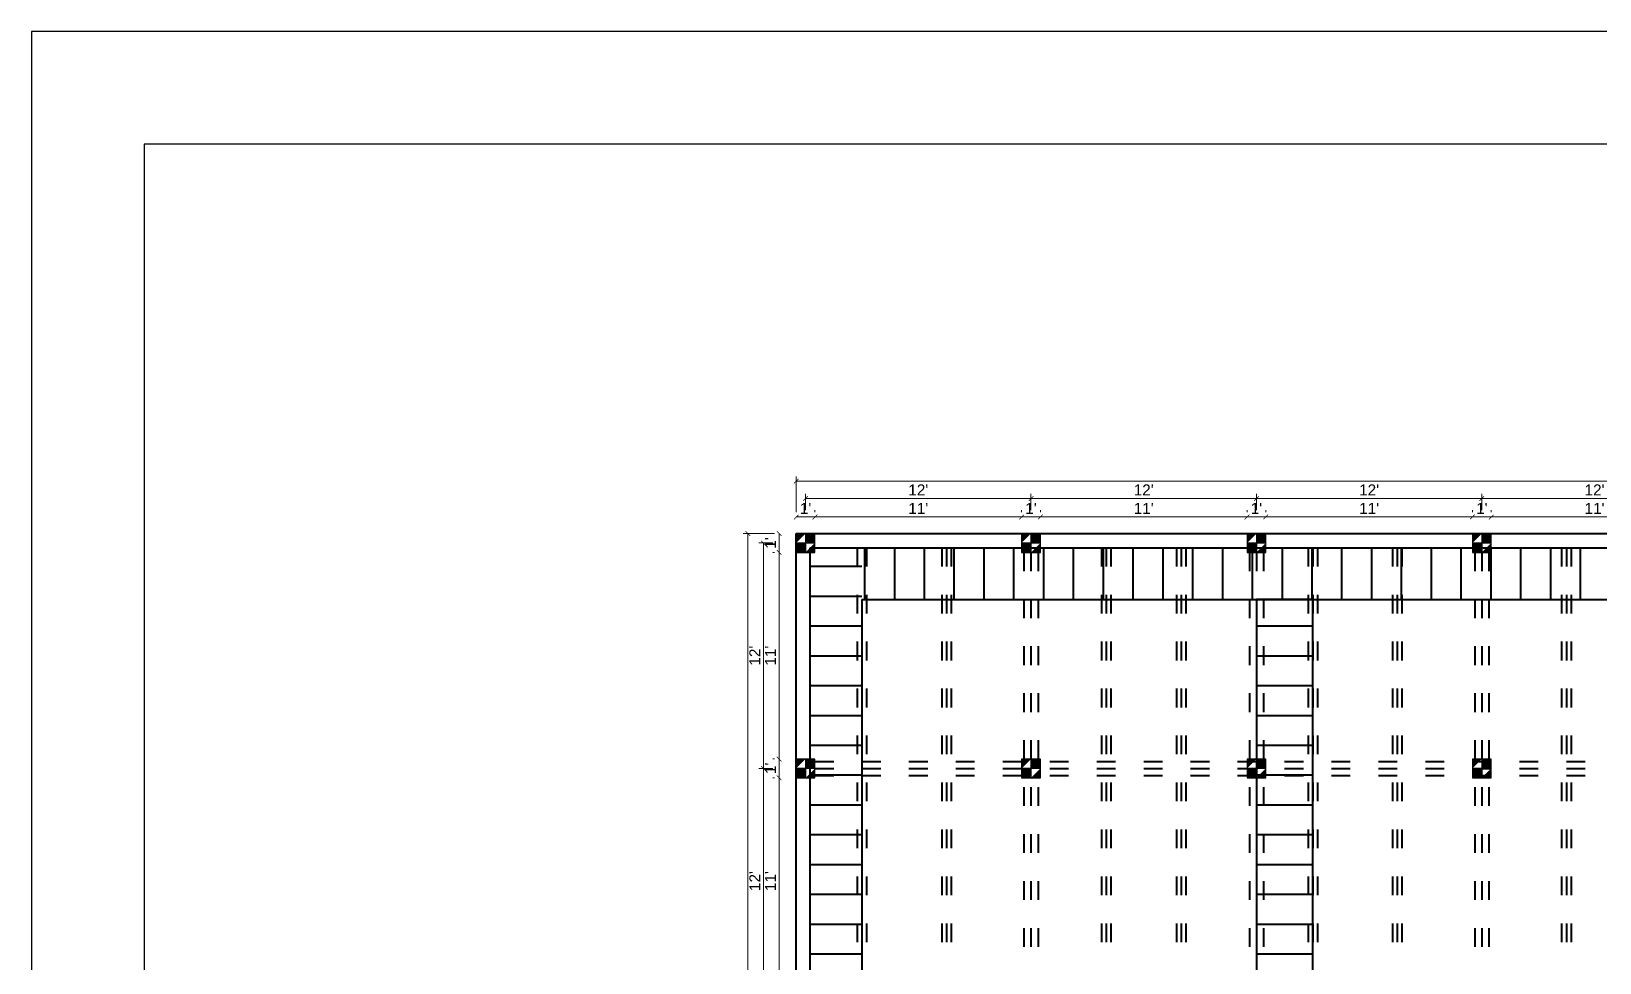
# Model space of a CAD drawing. Extents: x -2338379 to 930990, y -818978 to 106940.
# Drawn here: x 361562 to 362563, y -197786 to -197191 of the extents above; entities that cross this region are included whole.
import ezdxf

# ---------------------------------------------------------------- set-up
doc = ezdxf.new("R2010")
doc.units = 0
doc.header["$MEASUREMENT"] = 0
doc.header["$PDMODE"] = 34
doc.linetypes.add('ACAD_ISO03W100', pattern=[30, 12, -18])
doc.layers.get('0').update_dxf_attribs({"linetype": 'CONTINUOUS', "lineweight": 30})
doc.layers.get('DEFPOINTS').update_dxf_attribs({"linetype": 'CONTINUOUS'})
doc.layers.add('dotline', color=113, linetype='ACAD_ISO03W100')
doc.layers.add('pillar12', color=7, linetype='CONTINUOUS')
doc.layers.add('way', color=252, linetype='CONTINUOUS', lineweight=120)
doc.styles.add('style1', font='arial.ttf')
doc.dimstyles.new('DIM1', dxfattribs={"dimscale": 0, "dimtxt": 7, "dimasz": 3, "dimexe": 3, "dimexo": 15, "dimgap": 2, "dimtad": 1, "dimdec": 0, "dimzin": 0, "dimdsep": 46, "dimlunit": 4, "dimtxsty": 'style1', "dimblk1": 'ARCHTICK', "dimblk2": 'ARCHTICK', "dimsah": 1, "dimcen": 0, "dimclrd": 6, "dimclre": 6, "dimclrt": 256, "dimadec": 0, "dimazin": 0, "dimtfac": 0.333333, "dimtdec": 0, "dimtofl": 0, "dimtmove": 2, "dimatfit": 3, "dimldrblk": 'ARCHTICK', "dimfxl": 1, "dimtolj": 1, "dimtzin": 0, "dimlwd": 13, "dimlwe": 13, "dimarcsym": 0})
pattern_1 = [(0, (356074.154, -201875.79), (0, 19.05), [])]

# ---------------------------------------------------------------- blocks, each defined once
blk = doc.blocks.new('pill12')
h = blk.add_hatch(color=5)
h.paths.add_polyline_path([(-6, -6), (6, -6), (6, 6), (-6, 6)], flags=17)
edge = h.paths.add_edge_path(flags=17)
edge.add_line((6, 0), (-6, 0))
edge.add_line((0, 6), (0, -6))
for p, q in [((6, 0), (-6, 0)), ((0, 6), (0, -6))]:
    blk.add_line(p, q)
blk.add_lwpolyline([(-6, -6), (6, -6), (6, 6), (-6, 6)], close=True)
blk = doc.blocks.new('_ARCHTICK')
at = {"color": 0, "linetype": 'ByBlock', "const_width": 0.15}
blk.add_lwpolyline([(-0.5, -0.5), (0.5, 0.5)], dxfattribs=at)
blk = doc.blocks.new('*D56')
at = {"color": 6, "lineweight": 13, "transparency": 16777216}
for p, q in [((362050.1, -197496.5), (362050.1, -197497.9)), ((362050.1, -197500.9), (362062.1, -197500.9)), ((362062.1, -197496.5), (362062.1, -197497.9))]:
    blk.add_line(p, q, dxfattribs=at)
at = {"layer": 'DEFPOINTS', "color": 0, "lineweight": 30, "transparency": 16777216}
for p in [(362062.1, -197500.9), (362050.1, -197511.5), (362062.1, -197511.5)]:
    blk.add_point(p, dxfattribs=at)
at = {"color": 6, "lineweight": 13, "transparency": 16777216, "xscale": 3, "yscale": 3, "zscale": 3, "rotation": 180}
blk.add_blockref('_ARCHTICK', (362050.1, -197500.9), dxfattribs=at)
at = {"color": 6, "lineweight": 13, "transparency": 16777216, "xscale": 3, "yscale": 3, "zscale": 3}
blk.add_blockref('_ARCHTICK', (362062.1, -197500.9), dxfattribs=at)
at = {"lineweight": 40, "transparency": 16777216, "insert": (362056.1, -197495.4), "char_height": 7, "attachment_point": 5, "style": 'style1'}
blk.add_mtext("\\A1;1'", dxfattribs=at)
blk = doc.blocks.new('*D57')
at = {"color": 6, "lineweight": 13, "transparency": 16777216}
for p, q in [((362062.1, -197496.5), (362062.1, -197497.9)), ((362062.1, -197500.9), (362194.1, -197500.9)), ((362194.1, -197496.5), (362194.1, -197497.9))]:
    blk.add_line(p, q, dxfattribs=at)
at = {"layer": 'DEFPOINTS', "color": 0, "lineweight": 30, "transparency": 16777216}
for p in [(362194.1, -197500.9), (362062.1, -197511.5), (362194.1, -197511.5)]:
    blk.add_point(p, dxfattribs=at)
at = {"color": 6, "lineweight": 13, "transparency": 16777216, "xscale": 3, "yscale": 3, "zscale": 3, "rotation": 180}
blk.add_blockref('_ARCHTICK', (362062.1, -197500.9), dxfattribs=at)
at = {"color": 6, "lineweight": 13, "transparency": 16777216, "xscale": 3, "yscale": 3, "zscale": 3}
blk.add_blockref('_ARCHTICK', (362194.1, -197500.9), dxfattribs=at)
at = {"lineweight": 40, "transparency": 16777216, "insert": (362128.1, -197495.4), "char_height": 7, "attachment_point": 5, "style": 'style1'}
blk.add_mtext("\\A1;11'", dxfattribs=at)
blk = doc.blocks.new('*D58')
at = {"color": 6, "lineweight": 13, "transparency": 16777216}
for p, q in [((362194.1, -197496.5), (362194.1, -197497.9)), ((362194.1, -197500.9), (362206.1, -197500.9)), ((362206.1, -197496.5), (362206.1, -197497.9))]:
    blk.add_line(p, q, dxfattribs=at)
at = {"layer": 'DEFPOINTS', "color": 0, "lineweight": 30, "transparency": 16777216}
for p in [(362206.1, -197500.9), (362194.1, -197511.5), (362206.1, -197511.5)]:
    blk.add_point(p, dxfattribs=at)
at = {"color": 6, "lineweight": 13, "transparency": 16777216, "xscale": 3, "yscale": 3, "zscale": 3, "rotation": 180}
blk.add_blockref('_ARCHTICK', (362194.1, -197500.9), dxfattribs=at)
at = {"color": 6, "lineweight": 13, "transparency": 16777216, "xscale": 3, "yscale": 3, "zscale": 3}
blk.add_blockref('_ARCHTICK', (362206.1, -197500.9), dxfattribs=at)
at = {"lineweight": 40, "transparency": 16777216, "insert": (362200.1, -197495.4), "char_height": 7, "attachment_point": 5, "style": 'style1'}
blk.add_mtext("\\A1;1'", dxfattribs=at)
blk = doc.blocks.new('*D59')
at = {"color": 6, "lineweight": 13, "transparency": 16777216}
for p, q in [((362206.1, -197496.5), (362206.1, -197497.9)), ((362206.1, -197500.9), (362338.1, -197500.9)), ((362338.1, -197496.5), (362338.1, -197497.9))]:
    blk.add_line(p, q, dxfattribs=at)
at = {"layer": 'DEFPOINTS', "color": 0, "lineweight": 30, "transparency": 16777216}
for p in [(362338.1, -197500.9), (362206.1, -197511.5), (362338.1, -197511.5)]:
    blk.add_point(p, dxfattribs=at)
at = {"color": 6, "lineweight": 13, "transparency": 16777216, "xscale": 3, "yscale": 3, "zscale": 3, "rotation": 180}
blk.add_blockref('_ARCHTICK', (362206.1, -197500.9), dxfattribs=at)
at = {"color": 6, "lineweight": 13, "transparency": 16777216, "xscale": 3, "yscale": 3, "zscale": 3}
blk.add_blockref('_ARCHTICK', (362338.1, -197500.9), dxfattribs=at)
at = {"lineweight": 40, "transparency": 16777216, "insert": (362272.1, -197495.4), "char_height": 7, "attachment_point": 5, "style": 'style1'}
blk.add_mtext("\\A1;11'", dxfattribs=at)
blk = doc.blocks.new('*D60')
at = {"color": 6, "lineweight": 13, "transparency": 16777216}
for p, q in [((362338.1, -197496.5), (362338.1, -197497.9)), ((362338.1, -197500.9), (362350.1, -197500.9)), ((362350.1, -197496.5), (362350.1, -197497.9))]:
    blk.add_line(p, q, dxfattribs=at)
at = {"layer": 'DEFPOINTS', "color": 0, "lineweight": 30, "transparency": 16777216}
for p in [(362350.1, -197500.9), (362338.1, -197511.5), (362350.1, -197511.5)]:
    blk.add_point(p, dxfattribs=at)
at = {"color": 6, "lineweight": 13, "transparency": 16777216, "xscale": 3, "yscale": 3, "zscale": 3, "rotation": 180}
blk.add_blockref('_ARCHTICK', (362338.1, -197500.9), dxfattribs=at)
at = {"color": 6, "lineweight": 13, "transparency": 16777216, "xscale": 3, "yscale": 3, "zscale": 3}
blk.add_blockref('_ARCHTICK', (362350.1, -197500.9), dxfattribs=at)
at = {"lineweight": 40, "transparency": 16777216, "insert": (362344.1, -197495.4), "char_height": 7, "attachment_point": 5, "style": 'style1'}
blk.add_mtext("\\A1;1'", dxfattribs=at)
blk = doc.blocks.new('*D61')
at = {"color": 6, "lineweight": 13, "transparency": 16777216}
for p, q in [((362350.1, -197496.5), (362350.1, -197497.9)), ((362350.1, -197500.9), (362482.1, -197500.9)), ((362482.1, -197496.5), (362482.1, -197497.9))]:
    blk.add_line(p, q, dxfattribs=at)
at = {"layer": 'DEFPOINTS', "color": 0, "lineweight": 30, "transparency": 16777216}
for p in [(362482.1, -197500.9), (362350.1, -197511.5), (362482.1, -197511.5)]:
    blk.add_point(p, dxfattribs=at)
at = {"color": 6, "lineweight": 13, "transparency": 16777216, "xscale": 3, "yscale": 3, "zscale": 3, "rotation": 180}
blk.add_blockref('_ARCHTICK', (362350.1, -197500.9), dxfattribs=at)
at = {"color": 6, "lineweight": 13, "transparency": 16777216, "xscale": 3, "yscale": 3, "zscale": 3}
blk.add_blockref('_ARCHTICK', (362482.1, -197500.9), dxfattribs=at)
at = {"lineweight": 40, "transparency": 16777216, "insert": (362416.1, -197495.4), "char_height": 7, "attachment_point": 5, "style": 'style1'}
blk.add_mtext("\\A1;11'", dxfattribs=at)
blk = doc.blocks.new('*D13')
at = {"color": 6, "lineweight": 13, "transparency": 16777216}
for p, q in [((362482.1, -197496.5), (362482.1, -197497.9)), ((362482.1, -197500.9), (362494.1, -197500.9)), ((362494.1, -197496.5), (362494.1, -197497.9))]:
    blk.add_line(p, q, dxfattribs=at)
at = {"layer": 'DEFPOINTS', "color": 0, "lineweight": 30, "transparency": 16777216}
for p in [(362494.1, -197500.9), (362482.1, -197511.5), (362494.1, -197511.5)]:
    blk.add_point(p, dxfattribs=at)
at = {"color": 6, "lineweight": 13, "transparency": 16777216, "xscale": 3, "yscale": 3, "zscale": 3, "rotation": 180}
blk.add_blockref('_ARCHTICK', (362482.1, -197500.9), dxfattribs=at)
at = {"color": 6, "lineweight": 13, "transparency": 16777216, "xscale": 3, "yscale": 3, "zscale": 3}
blk.add_blockref('_ARCHTICK', (362494.1, -197500.9), dxfattribs=at)
at = {"lineweight": 40, "transparency": 16777216, "insert": (362488.1, -197495.4), "char_height": 7, "attachment_point": 5, "style": 'style1'}
blk.add_mtext("\\A1;1'", dxfattribs=at)
blk = doc.blocks.new('*D14')
at = {"color": 6, "lineweight": 13, "transparency": 16777216}
for p, q in [((362494.1, -197496.5), (362494.1, -197497.9)), ((362494.1, -197500.9), (362626.1, -197500.9)), ((362626.1, -197496.5), (362626.1, -197497.9))]:
    blk.add_line(p, q, dxfattribs=at)
at = {"layer": 'DEFPOINTS', "color": 0, "lineweight": 30, "transparency": 16777216}
for p in [(362626.1, -197500.9), (362494.1, -197511.5), (362626.1, -197511.5)]:
    blk.add_point(p, dxfattribs=at)
at = {"color": 6, "lineweight": 13, "transparency": 16777216, "xscale": 3, "yscale": 3, "zscale": 3, "rotation": 180}
blk.add_blockref('_ARCHTICK', (362494.1, -197500.9), dxfattribs=at)
at = {"color": 6, "lineweight": 13, "transparency": 16777216, "xscale": 3, "yscale": 3, "zscale": 3}
blk.add_blockref('_ARCHTICK', (362626.1, -197500.9), dxfattribs=at)
at = {"lineweight": 40, "transparency": 16777216, "insert": (362560.1, -197495.4), "char_height": 7, "attachment_point": 5, "style": 'style1'}
blk.add_mtext("\\A1;11'", dxfattribs=at)
blk = doc.blocks.new('*D31')
at = {"color": 6, "lineweight": 13, "transparency": 16777216}
for p, q in [((362488.1, -197496.5), (362488.1, -197486.1)), ((362632.1, -197489.1), (362488.1, -197489.1)), ((362632.1, -197496.5), (362632.1, -197486.1))]:
    blk.add_line(p, q, dxfattribs=at)
at = {"layer": 'DEFPOINTS', "color": 0, "lineweight": 30, "transparency": 16777216}
for p in [(362488.1, -197489.1), (362488.1, -197511.5), (362632.1, -197511.5)]:
    blk.add_point(p, dxfattribs=at)
at = {"color": 6, "lineweight": 13, "transparency": 16777216, "xscale": 3, "yscale": 3, "zscale": 3, "rotation": 180}
blk.add_blockref('_ARCHTICK', (362488.1, -197489.1), dxfattribs=at)
at = {"color": 6, "lineweight": 13, "transparency": 16777216, "xscale": 3, "yscale": 3, "zscale": 3}
blk.add_blockref('_ARCHTICK', (362632.1, -197489.1), dxfattribs=at)
at = {"lineweight": 40, "transparency": 16777216, "insert": (362560.1, -197483.6), "char_height": 7, "attachment_point": 5, "style": 'style1'}
blk.add_mtext("\\A1;12'", dxfattribs=at)
blk = doc.blocks.new('*D32')
at = {"color": 6, "lineweight": 13, "transparency": 16777216}
for p, q in [((362344.1, -197496.5), (362344.1, -197486.1)), ((362488.1, -197489.1), (362344.1, -197489.1)), ((362488.1, -197496.5), (362488.1, -197486.1))]:
    blk.add_line(p, q, dxfattribs=at)
at = {"layer": 'DEFPOINTS', "color": 0, "lineweight": 30, "transparency": 16777216}
for p in [(362344.1, -197489.1), (362344.1, -197511.5), (362488.1, -197511.5)]:
    blk.add_point(p, dxfattribs=at)
at = {"color": 6, "lineweight": 13, "transparency": 16777216, "xscale": 3, "yscale": 3, "zscale": 3, "rotation": 180}
blk.add_blockref('_ARCHTICK', (362344.1, -197489.1), dxfattribs=at)
at = {"color": 6, "lineweight": 13, "transparency": 16777216, "xscale": 3, "yscale": 3, "zscale": 3}
blk.add_blockref('_ARCHTICK', (362488.1, -197489.1), dxfattribs=at)
at = {"lineweight": 40, "transparency": 16777216, "insert": (362416.1, -197483.6), "char_height": 7, "attachment_point": 5, "style": 'style1'}
blk.add_mtext("\\A1;12'", dxfattribs=at)
blk = doc.blocks.new('*D33')
at = {"color": 6, "lineweight": 13, "transparency": 16777216}
for p, q in [((362200.1, -197496.5), (362200.1, -197486.1)), ((362344.1, -197489.1), (362200.1, -197489.1)), ((362344.1, -197496.5), (362344.1, -197486.1))]:
    blk.add_line(p, q, dxfattribs=at)
at = {"layer": 'DEFPOINTS', "color": 0, "lineweight": 30, "transparency": 16777216}
for p in [(362200.1, -197489.1), (362200.1, -197511.5), (362344.1, -197511.5)]:
    blk.add_point(p, dxfattribs=at)
at = {"color": 6, "lineweight": 13, "transparency": 16777216, "xscale": 3, "yscale": 3, "zscale": 3, "rotation": 180}
blk.add_blockref('_ARCHTICK', (362200.1, -197489.1), dxfattribs=at)
at = {"color": 6, "lineweight": 13, "transparency": 16777216, "xscale": 3, "yscale": 3, "zscale": 3}
blk.add_blockref('_ARCHTICK', (362344.1, -197489.1), dxfattribs=at)
at = {"lineweight": 40, "transparency": 16777216, "insert": (362272.1, -197483.6), "char_height": 7, "attachment_point": 5, "style": 'style1'}
blk.add_mtext("\\A1;12'", dxfattribs=at)
blk = doc.blocks.new('*D34')
at = {"color": 6, "lineweight": 13, "transparency": 16777216}
for p, q in [((362056.1, -197496.5), (362056.1, -197486.1)), ((362200.1, -197489.1), (362056.1, -197489.1)), ((362200.1, -197496.5), (362200.1, -197486.1))]:
    blk.add_line(p, q, dxfattribs=at)
at = {"layer": 'DEFPOINTS', "color": 0, "lineweight": 30, "transparency": 16777216}
for p in [(362056.1, -197489.1), (362056.1, -197511.5), (362200.1, -197511.5)]:
    blk.add_point(p, dxfattribs=at)
at = {"color": 6, "lineweight": 13, "transparency": 16777216, "xscale": 3, "yscale": 3, "zscale": 3, "rotation": 180}
blk.add_blockref('_ARCHTICK', (362056.1, -197489.1), dxfattribs=at)
at = {"color": 6, "lineweight": 13, "transparency": 16777216, "xscale": 3, "yscale": 3, "zscale": 3}
blk.add_blockref('_ARCHTICK', (362200.1, -197489.1), dxfattribs=at)
at = {"lineweight": 40, "transparency": 16777216, "insert": (362128.1, -197483.6), "char_height": 7, "attachment_point": 5, "style": 'style1'}
blk.add_mtext("\\A1;12'", dxfattribs=at)
blk = doc.blocks.new('*D35')
at = {"color": 6, "lineweight": 13, "transparency": 16777216}
for p, q in [((362050.1, -197496.5), (362050.1, -197475)), ((362050.1, -197478), (363358.1, -197478)), ((363358.1, -197496.5), (363358.1, -197475))]:
    blk.add_line(p, q, dxfattribs=at)
at = {"layer": 'DEFPOINTS', "color": 0, "lineweight": 30, "transparency": 16777216}
for p in [(363358.1, -197478), (362050.1, -197511.5), (363358.1, -197511.5)]:
    blk.add_point(p, dxfattribs=at)
at = {"color": 6, "lineweight": 13, "transparency": 16777216, "xscale": 3, "yscale": 3, "zscale": 3, "rotation": 180}
blk.add_blockref('_ARCHTICK', (362050.1, -197478), dxfattribs=at)
at = {"color": 6, "lineweight": 13, "transparency": 16777216, "xscale": 3, "yscale": 3, "zscale": 3}
blk.add_blockref('_ARCHTICK', (363358.1, -197478), dxfattribs=at)
at = {"lineweight": 40, "transparency": 16777216, "insert": (362704.1, -197472.4), "char_height": 7, "attachment_point": 5, "style": 'style1'}
blk.add_mtext("\\A1;109'", dxfattribs=at)
blk = doc.blocks.new('*D36')
at = {"color": 6, "lineweight": 13, "transparency": 16777216}
for p, q in [((362035.1, -197511.5), (362036.2, -197511.5)), ((362039.2, -197511.5), (362039.2, -197523.5)), ((362035.1, -197523.5), (362036.2, -197523.5))]:
    blk.add_line(p, q, dxfattribs=at)
at = {"layer": 'DEFPOINTS', "color": 0, "lineweight": 30, "transparency": 16777216}
for p in [(362050.1, -197511.5), (362039.2, -197523.5), (362050.1, -197523.5)]:
    blk.add_point(p, dxfattribs=at)
at = {"color": 6, "lineweight": 13, "transparency": 16777216, "xscale": 3, "yscale": 3, "zscale": 3}
for p, rotation in [((362039.2, -197511.5), 90), ((362039.2, -197523.5), 270)]:
    blk.add_blockref('_ARCHTICK', p, dxfattribs=dict(at, rotation=rotation))
at = {"lineweight": 40, "transparency": 16777216, "insert": (362033.7, -197517.5), "char_height": 7, "attachment_point": 5, "rotation": 90, "style": 'style1'}
blk.add_mtext("\\A1;1'", dxfattribs=at)
blk = doc.blocks.new('*D37')
at = {"color": 6, "lineweight": 13, "transparency": 16777216}
for p, q in [((362035.1, -197523.5), (362036.2, -197523.5)), ((362039.2, -197523.5), (362039.2, -197655.5)), ((362035.1, -197655.5), (362036.2, -197655.5))]:
    blk.add_line(p, q, dxfattribs=at)
at = {"layer": 'DEFPOINTS', "color": 0, "lineweight": 30, "transparency": 16777216}
for p in [(362050.1, -197523.5), (362039.2, -197655.5), (362050.1, -197655.5)]:
    blk.add_point(p, dxfattribs=at)
at = {"color": 6, "lineweight": 13, "transparency": 16777216, "xscale": 3, "yscale": 3, "zscale": 3}
for p, rotation in [((362039.2, -197523.5), 90), ((362039.2, -197655.5), 270)]:
    blk.add_blockref('_ARCHTICK', p, dxfattribs=dict(at, rotation=rotation))
at = {"lineweight": 40, "transparency": 16777216, "insert": (362033.7, -197589.5), "char_height": 7, "attachment_point": 5, "rotation": 90, "style": 'style1'}
blk.add_mtext("\\A1;11'", dxfattribs=at)
blk = doc.blocks.new('*D38')
at = {"color": 6, "lineweight": 13, "transparency": 16777216}
for p, q in [((362035.1, -197655.5), (362036.2, -197655.5)), ((362039.2, -197655.5), (362039.2, -197667.5)), ((362035.1, -197667.5), (362036.2, -197667.5))]:
    blk.add_line(p, q, dxfattribs=at)
at = {"layer": 'DEFPOINTS', "color": 0, "lineweight": 30, "transparency": 16777216}
for p in [(362050.1, -197655.5), (362039.2, -197667.5), (362050.1, -197667.5)]:
    blk.add_point(p, dxfattribs=at)
at = {"color": 6, "lineweight": 13, "transparency": 16777216, "xscale": 3, "yscale": 3, "zscale": 3}
for p, rotation in [((362039.2, -197655.5), 90), ((362039.2, -197667.5), 270)]:
    blk.add_blockref('_ARCHTICK', p, dxfattribs=dict(at, rotation=rotation))
at = {"lineweight": 40, "transparency": 16777216, "insert": (362033.7, -197661.5), "char_height": 7, "attachment_point": 5, "rotation": 90, "style": 'style1'}
blk.add_mtext("\\A1;1'", dxfattribs=at)
blk = doc.blocks.new('*D39')
at = {"color": 6, "lineweight": 13, "transparency": 16777216}
for p, q in [((362035.1, -197667.5), (362036.2, -197667.5)), ((362039.2, -197667.5), (362039.2, -197799.5)), ((362035.1, -197799.5), (362036.2, -197799.5))]:
    blk.add_line(p, q, dxfattribs=at)
at = {"layer": 'DEFPOINTS', "color": 0, "lineweight": 30, "transparency": 16777216}
for p in [(362050.1, -197667.5), (362039.2, -197799.5), (362050.1, -197799.5)]:
    blk.add_point(p, dxfattribs=at)
at = {"color": 6, "lineweight": 13, "transparency": 16777216, "xscale": 3, "yscale": 3, "zscale": 3}
for p, rotation in [((362039.2, -197667.5), 90), ((362039.2, -197799.5), 270)]:
    blk.add_blockref('_ARCHTICK', p, dxfattribs=dict(at, rotation=rotation))
at = {"lineweight": 40, "transparency": 16777216, "insert": (362033.7, -197733.5), "char_height": 7, "attachment_point": 5, "rotation": 90, "style": 'style1'}
blk.add_mtext("\\A1;11'", dxfattribs=at)
blk = doc.blocks.new('*D49')
at = {"color": 6, "lineweight": 13, "transparency": 16777216}
for p, q in [((362035.1, -197517.5), (362026.2, -197517.5)), ((362029.2, -197517.5), (362029.2, -197661.5)), ((362035.1, -197661.5), (362026.2, -197661.5))]:
    blk.add_line(p, q, dxfattribs=at)
at = {"layer": 'DEFPOINTS', "color": 0, "lineweight": 30, "transparency": 16777216}
for p in [(362050.1, -197517.5), (362029.2, -197661.5), (362050.1, -197661.5)]:
    blk.add_point(p, dxfattribs=at)
at = {"color": 6, "lineweight": 13, "transparency": 16777216, "xscale": 3, "yscale": 3, "zscale": 3}
for p, rotation in [((362029.2, -197517.5), 90), ((362029.2, -197661.5), 270)]:
    blk.add_blockref('_ARCHTICK', p, dxfattribs=dict(at, rotation=rotation))
at = {"lineweight": 40, "transparency": 16777216, "insert": (362023.7, -197589.5), "char_height": 7, "attachment_point": 5, "rotation": 90, "style": 'style1'}
blk.add_mtext("\\A1;12'", dxfattribs=at)
blk = doc.blocks.new('*D50')
at = {"color": 6, "lineweight": 13, "transparency": 16777216}
for p, q in [((362035.1, -197661.5), (362026.2, -197661.5)), ((362029.2, -197661.5), (362029.2, -197805.5)), ((362035.1, -197805.5), (362026.2, -197805.5))]:
    blk.add_line(p, q, dxfattribs=at)
at = {"layer": 'DEFPOINTS', "color": 0, "lineweight": 30, "transparency": 16777216}
for p in [(362050.1, -197661.5), (362029.2, -197805.5), (362050.1, -197805.5)]:
    blk.add_point(p, dxfattribs=at)
at = {"color": 6, "lineweight": 13, "transparency": 16777216, "xscale": 3, "yscale": 3, "zscale": 3}
for p, rotation in [((362029.2, -197661.5), 90), ((362029.2, -197805.5), 270)]:
    blk.add_blockref('_ARCHTICK', p, dxfattribs=dict(at, rotation=rotation))
at = {"lineweight": 40, "transparency": 16777216, "insert": (362023.7, -197733.5), "char_height": 7, "attachment_point": 5, "rotation": 90, "style": 'style1'}
blk.add_mtext("\\A1;12'", dxfattribs=at)
blk = doc.blocks.new('*D55')
at = {"color": 6, "lineweight": 13, "transparency": 16777216}
for p, q in [((362035.1, -197511.5), (362016.3, -197511.5)), ((362019.3, -197511.5), (362019.3, -198387.5)), ((362035.1, -198387.5), (362016.3, -198387.5))]:
    blk.add_line(p, q, dxfattribs=at)
at = {"layer": 'DEFPOINTS', "color": 0, "lineweight": 30, "transparency": 16777216}
for p in [(362050.1, -197511.5), (362019.3, -198387.5), (362050.1, -198387.5)]:
    blk.add_point(p, dxfattribs=at)
at = {"color": 6, "lineweight": 13, "transparency": 16777216, "xscale": 3, "yscale": 3, "zscale": 3}
for p, rotation in [((362019.3, -197511.5), 90), ((362019.3, -198387.5), 270)]:
    blk.add_blockref('_ARCHTICK', p, dxfattribs=dict(at, rotation=rotation))
at = {"lineweight": 40, "transparency": 16777216, "insert": (362013.7, -197949.5), "char_height": 7, "attachment_point": 5, "rotation": 90, "style": 'style1'}
blk.add_mtext("\\A1;73'", dxfattribs=at)

msp = doc.modelspace()

# ---------------------------------------------------------------- hatches: boundary and pattern name
at = {"layer": 'way', "lineweight": 40}
h = msp.add_hatch(dxfattribs=at)
h.set_pattern_fill('LINE', color=256, scale=6, style=0)
h.set_pattern_definition(pattern_1)
h.paths.add_polyline_path([(362059.1, -197520.53), (362092.1, -197520.53), (362092.1, -198378.53), (362059.1, -198378.53)])
h = msp.add_hatch(dxfattribs=at)
h.set_pattern_fill('LINE', color=256, scale=6, angle=90, style=0)
h.set_pattern_definition([(90, (356074.154, -201875.79), (-19.05, 1e-15), [])])
h.paths.add_polyline_path([(362092.1, -197520.53), (363244.1, -197520.53), (363244.1, -197553.53), (362092.1, -197553.53)])
h = msp.add_hatch(dxfattribs=at)
h.set_pattern_fill('LINE', color=256, scale=6, style=0)
h.set_pattern_definition(pattern_1)
h.paths.add_polyline_path([(362344.1, -198345.53), (362380.1, -198345.53), (362380.1, -197553.53), (362344.1, -197553.53)])

# ---------------------------------------------------------------- linework, layer by layer
at = {"color": 3}
for points in [[(364739.12, -199437.04), (364739.12, -197190.64), (361561.52, -197190.64), (361561.52, -199437.04)], [(364667.12, -199365.04), (364667.12, -197262.64), (361633.52, -197262.64), (361633.52, -199365.04)]]:
    msp.add_lwpolyline(points, close=True, dxfattribs=at)
at = {"lineweight": 40}
msp.add_lwpolyline([(362050.1, -197511.53), (363358.1, -197511.53), (363358.1, -198387.53), (362050.1, -198387.53)], close=True, dxfattribs=at)
at = {"layer": 'dotline', "lineweight": 40}
for p, q in [((362089.1, -197520.53), (362089.1, -198378.53)), ((362095.1, -197520.53), (362095.1, -198378.53)), ((362143.1, -197520.53), (362143.1, -198378.53)), ((362146.1, -197520.53), (362146.1, -198378.53)), ((362149.1, -197520.53), (362149.1, -198378.53)), ((362245.1, -197520.53), (362245.1, -198378.53)), ((362248.1, -197520.53), (362248.1, -198378.53)), ((362251.1, -197520.53), (362251.1, -198378.53)), ((362293.1, -197520.53), (362293.1, -198378.53)), ((362296.1, -197520.53), (362296.1, -198378.53)), ((362299.1, -197520.53), (362299.1, -198378.53)), ((362377.1, -197520.53), (362377.1, -198378.53)), ((362380.1, -197520.53), (362380.1, -198378.53)), ((362383.1, -197520.53), (362383.1, -198378.53)), ((362431.1, -197520.53), (362431.1, -198378.53)), ((362434.1, -197520.53), (362434.1, -198378.53)), ((362437.1, -197520.53), (362437.1, -198378.53)), ((362539.1, -197520.53), (362539.1, -198378.53)), ((362542.1, -197520.53), (362542.1, -198378.53)), ((362545.1, -197520.53), (362545.1, -198378.53)), ((362195.6, -197523.53), (362195.6, -198375.53)), ((362200.1, -197523.53), (362200.1, -198375.53)), ((362204.6, -197523.53), (362204.6, -198375.53)), ((362339.6, -197523.53), (362339.6, -198375.53)), ((362344.1, -197523.53), (362344.1, -198375.53)), ((362348.6, -197523.53), (362348.6, -198375.53)), ((362483.6, -197523.53), (362483.6, -198378.53)), ((362488.1, -197523.53), (362488.1, -198375.53)), ((362492.6, -197523.53), (362492.6, -198375.53)), ((362062.1, -197657.03), (363346.1, -197657.03)), ((362062.1, -197657.03), (363346.1, -197657.03)), ((362062.1, -197661.53), (363346.1, -197661.53)), ((362062.1, -197661.53), (363346.1, -197661.53)), ((362062.1, -197666.03), (363346.1, -197666.03)), ((362062.1, -197666.03), (363346.1, -197666.03))]:
    msp.add_line(p, q, dxfattribs=at)
at = {"layer": 'way', "lineweight": 40}
for q in [(362092.1, -198345.53), (363244.1, -197553.53)]:
    msp.add_line((362092.1, -197553.53), q, dxfattribs=at)
for points in [[(362059.1, -197520.53), (363349.1, -197520.53), (363349.1, -198378.53), (362059.1, -198378.53)], [(362344.1, -198345.53), (362380.1, -198345.53), (362380.1, -197553.53), (362344.1, -197553.53)]]:
    msp.add_lwpolyline(points, close=True, dxfattribs=at)

# ---------------------------------------------------------------- block references
at = {"layer": 'pillar12'}
for p in [(362056.1, -197517.53), (362200.1, -197517.53), (362344.1, -197517.53), (362488.1, -197517.53), (362056.1, -197661.53), (362200.1, -197661.53), (362344.1, -197661.53), (362488.1, -197661.53)]:
    msp.add_blockref('pill12', p, dxfattribs=at)

# ---------------------------------------------------------------- dimensions: what is measured, and where the dimension line sits
at = {"lineweight": 40}
for p1, p2, distance, picture, middle in [((362050.1, -197511.53), (363358.1, -197511.53), 33.54, '*D35', (362704.1, -197472.41)), ((362050.1, -197511.53), (362062.1, -197511.53), 10.61, '*D56', (362056.1, -197495.41)), ((362050.1, -197511.53), (362050.1, -198387.53), -30.79, '*D55', (362013.73, -197949.53)), ((362050.1, -197511.53), (362050.1, -197523.53), -10.93, '*D36', (362033.65, -197517.53)), ((362050.1, -197517.53), (362050.1, -197661.53), -20.9, '*D49', (362023.68, -197589.53))]:
    dim = msp.add_aligned_dim(p1=p1, p2=p2, distance=distance, dimstyle='DIM1', override={"dimscale": 1}, dxfattribs=at)
    dim.commit()
    dim.dimension.update_dxf_attribs({"geometry": picture, "text_midpoint": middle})
for base, p1, p2, picture, middle in [((362056.1, -197489.08), (362200.1, -197511.53), (362056.1, -197511.53), '*D34', (362128.1, -197483.57)), ((362200.1, -197489.08), (362344.1, -197511.53), (362200.1, -197511.53), '*D33', (362272.1, -197483.57)), ((362344.1, -197489.08), (362488.1, -197511.53), (362344.1, -197511.53), '*D32', (362416.1, -197483.57)), ((362488.1, -197489.08), (362632.1, -197511.53), (362488.1, -197511.53), '*D31', (362560.1, -197483.57))]:
    dim = msp.add_linear_dim(base=base, p1=p1, p2=p2, dimstyle='DIM1', override={"dimscale": 1, "dimtmove": 1}, dxfattribs=at)
    dim.commit()
    dim.dimension.update_dxf_attribs({"geometry": picture, "text_midpoint": middle})
for base, p1, p2, angle, picture, middle in [((362194.1, -197500.92), (362062.1, -197511.53), (362194.1, -197511.53), 180, '*D57', (362128.1, -197495.41)), ((362206.1, -197500.92), (362194.1, -197511.53), (362206.1, -197511.53), 180, '*D58', (362200.1, -197495.41)), ((362338.1, -197500.92), (362206.1, -197511.53), (362338.1, -197511.53), 180, '*D59', (362272.1, -197495.41)), ((362350.1, -197500.92), (362338.1, -197511.53), (362350.1, -197511.53), 180, '*D60', (362344.1, -197495.41)), ((362482.1, -197500.92), (362350.1, -197511.53), (362482.1, -197511.53), 180, '*D61', (362416.1, -197495.41)), ((362494.1, -197500.92), (362482.1, -197511.53), (362494.1, -197511.53), 180, '*D13', (362488.1, -197495.41)), ((362626.1, -197500.92), (362494.1, -197511.53), (362626.1, -197511.53), 180, '*D14', (362560.1, -197495.41)), ((362039.17, -197655.53), (362050.1, -197523.53), (362050.1, -197655.53), 90, '*D37', (362033.65, -197589.53)), ((362029.2, -197805.53), (362050.1, -197661.53), (362050.1, -197805.53), 90, '*D50', (362023.68, -197733.53)), ((362039.17, -197667.53), (362050.1, -197655.53), (362050.1, -197667.53), 90, '*D38', (362033.65, -197661.53)), ((362039.17, -197799.53), (362050.1, -197667.53), (362050.1, -197799.53), 90, '*D39', (362033.65, -197733.53))]:
    dim = msp.add_linear_dim(base=base, p1=p1, p2=p2, angle=angle, dimstyle='DIM1', override={"dimscale": 1, "dimtmove": 1}, dxfattribs=at)
    dim.commit()
    dim.dimension.update_dxf_attribs({"geometry": picture, "text_midpoint": middle})

doc.saveas('drawing.dxf')
